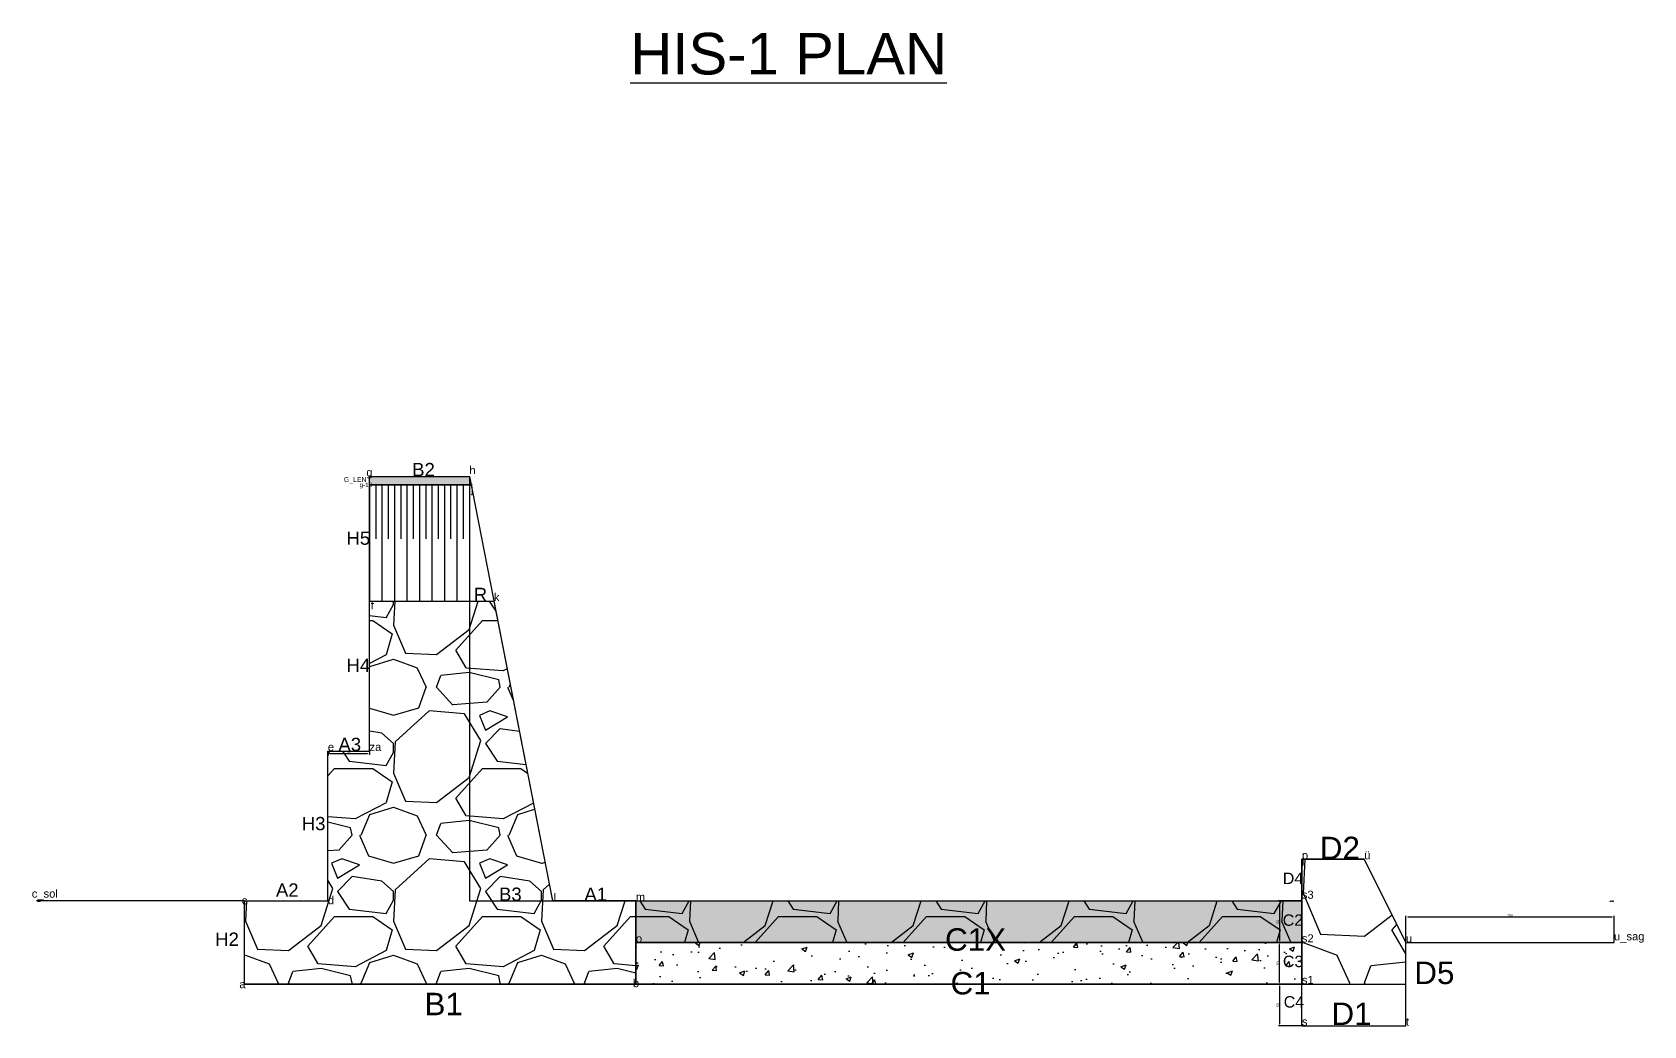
# Model space of a CAD drawing. Header units: millimetres. Extents: x -11403 to 100, y 0 to 6664.
# Drawn here: x -11403 to -9468, y 2442 to 3635 of the extents above; entities that cross this region are included whole.
import ezdxf

# ---------------------------------------------------------------- set-up
doc = ezdxf.new("R2010")
doc.units = ezdxf.units.MM
doc.styles.get("Standard").update_dxf_attribs({"font": 'arial.ttf'})
doc.dimstyles.new('ISO-25', dxfattribs={"dimtxt": 2.7855, "dimasz": 2.5, "dimexe": 1.2535, "dimexo": 0.625, "dimtad": 1, "dimtxsty": 'Standard', "dimcen": 2.5, "dimadec": 0, "dimazin": 0, "dimtfac": 1, "dimtmove": 0, "dimatfit": 3, "dimfxl": 1, "dimarcsym": 0})
pattern_1 = [(228.0128, (-10965.434, 2745.602), (-2032, -2286), [34.172, -3383.048]), (184.9697, (-10988.294, 2720.202), (3048, 254.00001), [58.6405, -5805.405]), (132.5104, (-11046.714, 2715.122), (2540, -2794), [41.348, -4093.472]), (267.2737, (-11145.774, 2651.622), (254, 5080), [53.4, -5286.644]), (292.8337, (-11148.314, 2598.282), (-1270, 3048), [52.363, -5183.981]), (357.2737, (-11127.994, 2550.022), (-5080, 254), [53.4, -5286.644]), (37.69424, (-11074.654, 2547.482), (-3302, -2540), [70.619, -6991.3115]), (72.2553, (-11018.774, 2590.662), (1778, 5588), [66.672, -6600.526]), (121.4296, (-10998.454, 2654.162), (-2032, 3302), [53.581, -5304.555]), (175.2364, (-11026.394, 2699.882), (2794, -254), [61.171, -2997.394]), (222.39744, (-11087.354, 2704.962), (-3048, -2794), [79.108, -7831.677]), (138.814, (-10894.314, 2649.082), (-1778, 1524), [27, -2673.057]), (171.4692, (-10914.634, 2666.862), (3302, -508), [51.368, -5085.464]), (225, (-10965.43, 2674.48), (-4e-14, -254), [35.92, -323.29]), (203.1986, (-10983.214, 2704.962), (1270, 508), [19.344, -1915.062]), (291.8014, (-11000.994, 2697.34), (-254, 762), [27.357, -1340.475]), (30.9638, (-10990.834, 2671.942), (762, 508), [44.432, -1436.63]), (161.565, (-10952.73, 2694.8), (508, -254), [32.13, -771.09]), (16.3895, (-11148.314, 2697.342), (2540, 762), [45.009, -4455.883]), (70.3462, (-11105.134, 2710.042), (-1016, -2794), [37.76, -3738.222]), (293.1986, (-10952.734, 2745.602), (-508, 1270), [38.688, -1895.718]), (343.6105, (-10937.494, 2710.042), (-2540, 762), [45.009, -4455.883]), (339.444, (-11148.314, 2539.862), (-1270, 508), [43.404, -2126.773]), (294.7751, (-11107.674, 2524.622), (-1270, 2794), [36.367, -3600.359]), (66.8014, (-10950.194, 2491.602), (508, 1270), [38.688, -1895.718]), (17.354, (-10934.954, 2527.162), (-3302, -1016), [42.578, -4215.238]), (69.444, (-11074.654, 2491.602), (-508, -1270), [21.702, -2148.475]), (101.31, (-10965.434, 2491.6), (-254, 1016), [12.951, -1282.2]), (165.964, (-10967.974, 2504.3), (762, -254), [52.363, -994.905]), (186.009, (-11018.774, 2517.002), (2540, 254), [48.527, -4804.136]), (303.69, (-10990.834, 2649.08), (-254, 508), [36.632, -879.178]), (353.1572, (-10970.514, 2618.602), (4318, -508), [63.956, -6331.601]), (60.9454, (-10907.014, 2610.982), (-1016, -1778), [26.15, -2588.94]), (90, (-10894.31, 2633.84), (-254, 254), [15.24, -238.76]), (120.2564, (-11023.854, 2524.622), (1016, -1778), [35.287, -3493.394]), (48.0128, (-11041.634, 2555.102), (2032, 2286), [68.344, -3348.876]), (0, (-10995.91, 2605.9), (254, 254), [66.04, -187.96]), (325.3048, (-10929.874, 2605.902), (2540, -1778), [40.161, -3975.932]), (254.0546, (-10896.854, 2583.042), (-254, -1016), [36.983, -1812.165]), (207.646, (-10907.014, 2547.482), (-4826, -2540), [60.2145, -5961.246]), (175.4261, (-10960.354, 2519.542), (-3302, 254), [63.703, -6306.585])]
pattern_2 = [(228.0128, (-11020.298, 2669.402), (-1422.4, -1600.2), [23.9205, -2368.134]), (184.96974, (-11036.3, 2651.622), (2133.6, 177.80001), [41.0483, -4063.7834]), (132.5104, (-11077.194, 2648.066), (1778, -1955.8), [28.944, -2865.4306]), (267.2737, (-11146.536, 2603.616), (177.8, 3556), [37.3803, -3700.6506]), (292.83365, (-11148.314, 2566.278), (-889, 2133.6), [36.6544, -3628.7865]), (357.2737, (-11134.09, 2532.496), (-3556, 177.8), [37.3803, -3700.6506]), (37.69424, (-11096.752, 2530.7183), (-2311.4, -1778), [49.4336, -4893.918]), (72.2553, (-11057.636, 2560.944), (1244.6, 3911.6), [46.6704, -4620.368]), (121.4296, (-11043.412, 2605.394), (-1422.4, 2311.4), [37.507, -3713.188]), (175.2364, (-11062.97, 2637.398), (1955.8, -177.8), [42.82, -2098.176]), (222.39744, (-11105.642, 2640.9543), (-2133.6, -1955.8), [55.3755, -5482.174]), (138.814, (-10970.514, 2601.838), (-1244.6, 1066.8), [18.9, -1871.14]), (171.4692, (-10984.738, 2614.284), (2311.4, -355.6), [35.958, -3559.825]), (225, (-11020.3, 2619.62), (-2e-14, -177.8), [25.145, -226.303]), (203.1986, (-11032.744, 2640.954), (889, 355.6), [13.541, -1340.544]), (291.8014, (-11045.19, 2635.62), (-177.8, 533.4), [19.15, -938.333]), (30.9638, (-11038.078, 2617.84), (533.4, 355.6), [31.102, -1005.641]), (161.565, (-11011.41, 2633.84), (355.6, -177.8), [22.49, -539.763]), (16.3895, (-11148.314, 2635.62), (1778, 533.4), [31.506, -3119.118]), (70.3462, (-11118.088, 2644.51), (-711.2, -1955.8), [26.432, -2616.755]), (293.1986, (-11011.408, 2669.402), (-355.6, 889), [27.082, -1327.003]), (343.6105, (-11000.74, 2644.51), (-1778, 533.4), [31.506, -3119.118]), (339.444, (-11148.314, 2525.384), (-889, 355.6), [30.382, -1488.741]), (294.7751, (-11119.866, 2514.716), (-889, 1955.8), [25.457, -2520.2515]), (66.8014, (-11009.63, 2491.602), (355.6, 889), [27.082, -1327.003]), (17.354, (-10998.962, 2516.494), (-2311.4, -711.2), [29.805, -2950.666]), (69.444, (-11096.752, 2491.602), (-355.6, -889), [15.191, -1503.933]), (101.31, (-11020.298, 2491.602), (-177.8, 711.2), [9.066, -897.54]), (165.9638, (-11022.076, 2500.492), (533.4, -177.8), [36.654, -696.434]), (186.009, (-11057.636, 2509.382), (1778, 177.8), [33.969, -3362.8955]), (303.69, (-11038.08, 2601.84), (-177.8, 355.6), [25.643, -615.424]), (353.1572, (-11023.854, 2580.502), (3022.6, -355.6), [44.769, -4432.1206]), (60.9454, (-10979.404, 2575.168), (-711.2, -1244.6), [18.306, -1812.257]), (90, (-10970.51, 2591.17), (-177.8, 177.8), [10.668, -167.132]), (120.2564, (-11061.192, 2514.716), (711.2, -1244.6), [24.701, -2445.376]), (48.0128, (-11073.638, 2536.052), (1422.4, 1600.2), [47.841, -2344.213]), (0, (-11041.63, 2571.61), (177.8, 177.8), [46.228, -131.572]), (325.3048, (-10995.406, 2571.612), (1778, -1244.6), [28.113, -2783.152]), (254.0546, (-10972.292, 2555.61), (-177.8, -711.2), [25.888, -1268.516]), (207.646, (-10979.404, 2530.718), (-3378.2, -1778), [42.15, -4172.8725]), (175.4261, (-11016.742, 2511.16), (-2311.4, 177.8), [44.592, -4414.609])]
pattern_3 = [(50, (-11148.314, 2491.6), (63.7646, -5.5787), [6.6675, -73.3425]), (355, (-11148.314, 2491.6), (-12.3352, 66.87), [5.334, -58.6742]), (100.4514, (-11143, 2491.14), (51.4294, 61.2912), [5.6665, -62.3316]), (46.184, (-11148.314, 2509.38), (94.8777, -14.715), [10.001, -110.014]), (96.6356, (-11140.41, 2508.16), (83.0914, 86.599), [8.5, -93.4975]), (351.184, (-11148.31, 2509.38), (83.0914, 86.599), [8.001, -88.011]), (21, (-11139.424, 2504.937), (53.065, -35.7928), [6.6675, -73.3425]), (326, (-11139.424, 2504.94), (21.6307, 64.4658), [5.334, -58.674]), (71.4514, (-11135, 2501.955), (74.6957, 28.673), [5.6665, -62.3315]), (37.5, (-11148.314, 2491.602), (1.081, 29.59426), [0, -57.9628, 0, -59.563, 0, -58.89625]), (7.5, (-11148.314, 2491.602), (23.3869, 35.0632), [0, -33.9598, 0, -56.6293, 0, -22.44725]), (327.5, (-11168.139, 2491.602), (47.4567, -2.00506), [0, -22.225, 0, -69.342, 0, -92.0115]), (317.5, (-11177.03, 2491.602), (51.8452, 8.8993), [0, -28.8925, 0, -46.0502, 0, -65.3415])]

# ---------------------------------------------------------------- blocks, each defined once
blk = doc.blocks.new('*D3')
at = {"color": 0, "lineweight": -2, "transparency": 16777216}
for p, q in [((-11048.3, 2771), (-11048.3, 2767.3)), ((-11045.8, 2768.6), (-11000.8, 2768.6)), ((-10998.3, 2771), (-10998.3, 2767.3))]:
    blk.add_line(p, q, dxfattribs=at)
at = {"color": 0, "transparency": 16777216}
for points in [[(-11045.8, 2769), (-11045.8, 2768.1), (-11048.3, 2768.6)], [(-11000.8, 2769), (-11000.8, 2768.1), (-10998.3, 2768.6)]]:
    blk.add_solid(points, dxfattribs=at)
at = {"layer": 'Defpoints', "color": 0, "transparency": 16777216}
for p in [(-11048.3, 2771.6), (-10998.3, 2771.6), (-10998.3, 2768.6)]:
    blk.add_point(p, dxfattribs=at)
at = {"color": 0, "transparency": 16777216, "insert": (-11023.3, 2770.6), "char_height": 2.79, "attachment_point": 5}
blk.add_mtext('50', dxfattribs=at)
blk = doc.blocks.new('*D4')
at = {"color": 0, "lineweight": -2, "transparency": 16777216}
for p, q in [((-9878.9, 2491.6), (-9906.3, 2491.6)), ((-9905, 2489.1), (-9905, 2444.1)), ((-9878.9, 2441.6), (-9906.3, 2441.6))]:
    blk.add_line(p, q, dxfattribs=at)
at = {"color": 0, "transparency": 16777216}
for points in [[(-9905.4, 2489.1), (-9904.6, 2489.1), (-9905, 2491.6)], [(-9905.4, 2444.1), (-9904.6, 2444.1), (-9905, 2441.6)]]:
    blk.add_solid(points, dxfattribs=at)
at = {"layer": 'Defpoints', "color": 0, "transparency": 16777216}
for p in [(-9878.3, 2491.6), (-9905, 2441.6), (-9878.3, 2441.6)]:
    blk.add_point(p, dxfattribs=at)
at = {"color": 0, "transparency": 16777216, "insert": (-9907.1, 2466.6), "char_height": 2.79, "attachment_point": 5, "rotation": 90}
blk.add_mtext('50', dxfattribs=at)
blk = doc.blocks.new('*D5')
at = {"color": 0, "lineweight": -2, "transparency": 16777216}
for p, q in [((-9878.9, 2541.6), (-9906.3, 2541.6)), ((-9905, 2494.1), (-9905, 2539.1)), ((-9878.9, 2491.6), (-9906.3, 2491.6))]:
    blk.add_line(p, q, dxfattribs=at)
at = {"color": 0, "transparency": 16777216}
for points in [[(-9905.4, 2539.1), (-9904.6, 2539.1), (-9905, 2541.6)], [(-9905.4, 2494.1), (-9904.6, 2494.1), (-9905, 2491.6)]]:
    blk.add_solid(points, dxfattribs=at)
at = {"layer": 'Defpoints', "color": 0, "transparency": 16777216}
for p in [(-9905, 2541.6), (-9878.3, 2541.6), (-9878.3, 2491.6)]:
    blk.add_point(p, dxfattribs=at)
at = {"color": 0, "transparency": 16777216, "insert": (-9907.1, 2516.6), "char_height": 2.79, "attachment_point": 5, "rotation": 90}
blk.add_mtext('50', dxfattribs=at)
blk = doc.blocks.new('*D6')
at = {"color": 0, "lineweight": -2, "transparency": 16777216}
for p, q in [((-9878.9, 2591.6), (-9906.3, 2591.6)), ((-9905, 2589.1), (-9905, 2544.1)), ((-9878.9, 2541.6), (-9906.3, 2541.6))]:
    blk.add_line(p, q, dxfattribs=at)
at = {"color": 0, "transparency": 16777216}
for points in [[(-9905.4, 2589.1), (-9904.6, 2589.1), (-9905, 2591.6)], [(-9905.4, 2544.1), (-9904.6, 2544.1), (-9905, 2541.6)]]:
    blk.add_solid(points, dxfattribs=at)
at = {"layer": 'Defpoints', "color": 0, "transparency": 16777216}
for p in [(-9878.3, 2591.6), (-9905, 2541.6), (-9878.3, 2541.6)]:
    blk.add_point(p, dxfattribs=at)
at = {"color": 0, "transparency": 16777216, "insert": (-9907.1, 2566.6), "char_height": 2.79, "attachment_point": 5, "rotation": 90}
blk.add_mtext('50', dxfattribs=at)
blk = doc.blocks.new('*D7')
at = {"color": 0, "lineweight": -2, "transparency": 16777216}
for p, q in [((-9753.3, 2542.2), (-9753.3, 2573.5)), ((-9750.8, 2572.3), (-9505.8, 2572.3)), ((-9503.3, 2542.2), (-9503.3, 2573.5))]:
    blk.add_line(p, q, dxfattribs=at)
at = {"color": 0, "transparency": 16777216}
for points in [[(-9750.8, 2572.7), (-9750.8, 2571.9), (-9753.3, 2572.3)], [(-9505.8, 2572.7), (-9505.8, 2571.9), (-9503.3, 2572.3)]]:
    blk.add_solid(points, dxfattribs=at)
at = {"layer": 'Defpoints', "color": 0, "transparency": 16777216}
for p in [(-9503.3, 2572.3), (-9753.3, 2541.6), (-9503.3, 2541.6)]:
    blk.add_point(p, dxfattribs=at)
at = {"color": 0, "transparency": 16777216, "insert": (-9628.3, 2574.3), "char_height": 2.79, "attachment_point": 5}
blk.add_mtext('250', dxfattribs=at)

msp = doc.modelspace()

# ---------------------------------------------------------------- hatches: boundary and pattern name
msp.add_hatch(color=256).paths.add_polyline_path([(-10998.314, 3091.602), (-10998.314, 3101.602), (-10878.314, 3101.602), (-10876.353, 3091.602)])
msp.add_hatch(color=256).paths.add_polyline_path([(-10998.314, 3091.602), (-10998.314, 3101.602), (-10878.314, 3101.602), (-10876.353, 3091.602)])
h = msp.add_hatch()
h.set_pattern_fill('GRAVEL', color=256, scale=7, style=0)
h.set_pattern_definition(pattern_2)
h.paths.add_polyline_path([(-10678.314, 2591.602), (-10678.314, 2491.602), (-11148.314, 2491.602), (-11148.314, 2591.602), (-11048.314, 2591.602), (-11048.314, 2771.602), (-10998.314, 2771.602), (-10998.314, 3091.602), (-10998.314, 2951.602), (-10848.902, 2951.602), (-10778.314, 2591.602)])
h = msp.add_hatch()
h.set_pattern_fill('GRAVEL', color=256, scale=7, style=0)
h.set_pattern_definition(pattern_2)
h.paths.add_polyline_path([(-10678.314, 2591.602), (-10678.314, 2491.602), (-11148.314, 2491.602), (-11148.314, 2591.602), (-11048.314, 2591.602), (-11048.314, 2771.602), (-10998.314, 2771.602), (-10998.314, 3091.602), (-10998.314, 2951.602), (-10848.902, 2951.602), (-10778.314, 2591.602)])
h = msp.add_hatch()
h.set_pattern_fill('GRAVEL', color=256, scale=10, style=0)
h.set_pattern_definition(pattern_1)
h.paths.add_polyline_path([(-9878.314, 2641.602), (-9878.314, 2491.602), (-9753.314, 2491.602), (-9753.314, 2541.602), (-9803.314, 2641.602)])
h = msp.add_hatch()
h.set_pattern_fill('GRAVEL', color=256, scale=10, style=0)
h.set_pattern_definition(pattern_1)
h.paths.add_polyline_path([(-9878.314, 2641.602), (-9878.314, 2491.602), (-9753.314, 2491.602), (-9753.314, 2541.602), (-9803.314, 2641.602)])
h = msp.add_hatch()
h.set_pattern_fill('GRAVEL', color=256, scale=7, style=0)
h.set_pattern_definition(pattern_2)
h.paths.add_polyline_path([(-9878.314, 2591.602), (-9878.314, 2541.602), (-10678.314, 2541.602), (-10678.314, 2591.602)])
at = {"transparency": 33554457}
msp.add_hatch(color=4, dxfattribs=at).paths.add_polyline_path([(-9878.314, 2591.602), (-9878.314, 2541.602), (-10678.314, 2541.602), (-10678.314, 2591.602)])
h = msp.add_hatch()
h.set_pattern_fill('GRAVEL', color=256, scale=7, style=0)
h.set_pattern_definition(pattern_2)
h.paths.add_polyline_path([(-9878.314, 2591.602), (-9878.314, 2541.602), (-10678.314, 2541.602), (-10678.314, 2591.602)])
h = msp.add_hatch()
h.set_pattern_fill('AR-CONC', color=256, scale=0.35, style=0)
h.set_pattern_definition(pattern_3)
h.paths.add_polyline_path([(-10678.314, 2491.602), (-10678.314, 2541.602), (-9878.314, 2541.602), (-9878.314, 2491.602)])
h = msp.add_hatch()
h.set_pattern_fill('AR-CONC', color=256, scale=0.35, style=0)
h.set_pattern_definition(pattern_3)
h.paths.add_polyline_path([(-10678.314, 2491.602), (-10678.314, 2541.602), (-9878.314, 2541.602), (-9878.314, 2491.602)])

# ---------------------------------------------------------------- linework, layer by layer
for p, q in [((-10998.314, 2951.602), (-10998.314, 3101.602)), ((-10998.314, 3101.602), (-10878.314, 3101.602)), ((-10878.314, 3101.602), (-10778.314, 2591.602)), ((-10998.314, 3091.602), (-10876.353, 3091.602)), ((-10990.814, 3091.602), (-10990.814, 3026.602)), ((-10983.314, 3091.602), (-10983.314, 2951.602)), ((-10975.814, 3091.602), (-10975.814, 3026.602)), ((-10968.314, 3091.602), (-10968.314, 2951.602)), ((-10960.814, 3091.602), (-10960.814, 3026.602)), ((-10953.314, 3091.602), (-10953.314, 2951.602)), ((-10945.814, 3091.602), (-10945.814, 3026.602)), ((-10938.314, 3091.602), (-10938.314, 2951.602)), ((-10930.814, 3091.602), (-10930.814, 3026.602)), ((-10923.314, 3091.602), (-10923.314, 2951.602)), ((-10915.814, 3091.602), (-10915.814, 3026.602)), ((-10908.314, 3091.602), (-10908.314, 2951.602)), ((-10900.814, 3091.602), (-10900.814, 3026.602)), ((-10893.314, 3091.602), (-10893.314, 2951.602)), ((-10885.814, 3091.602), (-10885.814, 3026.602)), ((-10878.314, 3091.602), (-10878.314, 2951.602)), ((-10998.314, 2771.602), (-10998.314, 2951.602)), ((-10998.314, 2951.602), (-10848.902, 2951.602)), ((-11048.314, 2591.602), (-11048.314, 2771.602)), ((-11048.314, 2771.602), (-10998.314, 2771.602)), ((-9878.314, 2641.602), (-9803.314, 2641.602)), ((-9878.314, 2591.602), (-9878.314, 2641.602)), ((-9803.314, 2641.602), (-9753.314, 2541.602)), ((-11148.314, 2591.602), (-11398.314, 2591.602)), ((-11397.314, 2591.602), (-11397.814, 2591.102)), ((-11397.314, 2591.602), (-11396.814, 2591.102)), ((-11396.314, 2591.602), (-11397.314, 2591.102)), ((-11396.314, 2591.602), (-11395.814, 2591.102)), ((-11395.314, 2591.602), (-11396.314, 2591.102)), ((-11395.314, 2591.602), (-11394.814, 2591.102)), ((-11394.314, 2591.602), (-11395.314, 2591.102)), ((-11394.814, 2591.602), (-11394.314, 2591.102)), ((-11394.314, 2591.602), (-11393.814, 2591.102)), ((-11148.314, 2491.602), (-11148.314, 2591.602)), ((-11148.314, 2591.602), (-11048.314, 2591.602)), ((-10678.314, 2591.602), (-10778.314, 2591.602)), ((-10678.314, 2491.602), (-10678.314, 2591.602)), ((-10678.314, 2591.602), (-9878.314, 2591.602)), ((-9878.314, 2541.602), (-9878.314, 2591.602)), ((-9508.314, 2591.602), (-9507.814, 2591.102)), ((-9507.314, 2591.602), (-9507.814, 2591.102)), ((-9507.314, 2591.602), (-9506.814, 2591.102)), ((-9506.314, 2591.602), (-9506.814, 2591.102)), ((-9506.314, 2591.602), (-9505.814, 2591.102)), ((-9505.314, 2591.602), (-9505.814, 2591.102)), ((-9505.314, 2591.602), (-9503.814, 2591.102)), ((-9504.314, 2591.602), (-9504.814, 2591.102)), ((-10678.314, 2541.602), (-9878.314, 2541.602)), ((-9878.314, 2441.602), (-9878.314, 2541.602)), ((-9753.314, 2441.602), (-9753.314, 2541.602)), ((-9753.314, 2541.602), (-9503.314, 2541.602)), ((-11148.314, 2491.602), (-10678.314, 2491.602)), ((-10678.314, 2491.602), (-9878.314, 2491.602)), ((-9878.314, 2441.602), (-9753.314, 2441.602))]:
    msp.add_line(p, q)
at = {"color": 30, "true_color": 0xf8991e}
for p, q in [((-10878.314, 3101.602), (-10878.314, 2591.602)), ((-10878.314, 2591.602), (-10778.314, 2591.602))]:
    msp.add_line(p, q, dxfattribs=at)
for points in [[(-10998.314, 3091.602), (-10998.314, 3101.602), (-10878.314, 3101.602), (-10876.353, 3091.602), (-10998.314, 3091.602)], [(-10998.314, 3091.602), (-10998.314, 3101.602), (-10878.314, 3101.602), (-10876.353, 3091.602), (-10998.314, 3091.602)], [(-10998.314, 3091.602), (-10998.314, 3101.602), (-10878.314, 3101.602), (-10876.353, 3091.602), (-10998.314, 3091.602)], [(-10678.314, 2591.602), (-10678.314, 2491.602), (-11148.314, 2491.602), (-11148.314, 2591.602), (-11048.314, 2591.602), (-11048.314, 2771.602), (-10998.314, 2771.602), (-10998.314, 3091.602), (-10998.314, 2951.602), (-10848.902, 2951.602), (-10778.314, 2591.602), (-10678.314, 2591.602)], [(-10678.314, 2591.602), (-10678.314, 2491.602), (-11148.314, 2491.602), (-11148.314, 2591.602), (-11048.314, 2591.602), (-11048.314, 2771.602), (-10998.314, 2771.602), (-10998.314, 3091.602), (-10998.314, 2951.602), (-10848.902, 2951.602), (-10778.314, 2591.602), (-10678.314, 2591.602)], [(-9878.314, 2641.602), (-9878.314, 2491.602), (-9753.314, 2491.602), (-9753.314, 2541.602), (-9803.314, 2641.602), (-9878.314, 2641.602)], [(-9878.314, 2641.602), (-9878.314, 2491.602), (-9753.314, 2491.602), (-9753.314, 2541.602), (-9803.314, 2641.602), (-9878.314, 2641.602)], [(-9878.314, 2591.602), (-9878.314, 2541.602), (-10678.314, 2541.602), (-10678.314, 2591.602), (-9878.314, 2591.602)], [(-9878.314, 2591.602), (-9878.314, 2541.602), (-10678.314, 2541.602), (-10678.314, 2591.602), (-9878.314, 2591.602)], [(-9878.314, 2591.602), (-9878.314, 2541.602), (-10678.314, 2541.602), (-10678.314, 2591.602), (-9878.314, 2591.602)], [(-9878.314, 2591.602), (-9878.314, 2541.602), (-10678.314, 2541.602), (-10678.314, 2591.602), (-9878.314, 2591.602)], [(-10678.314, 2491.602), (-10678.314, 2541.602), (-9878.314, 2541.602), (-9878.314, 2491.602), (-10678.314, 2491.602)], [(-10678.314, 2491.602), (-10678.314, 2541.602), (-9878.314, 2541.602), (-9878.314, 2491.602), (-10678.314, 2491.602)]]:
    msp.add_lwpolyline(points)

# ---------------------------------------------------------------- texts
at = {"attachment_point": 1}
for s, width, gutter_width, heights, insert, char_height in [('\\pxt3;{\\LHIS-1 PLAN}', 484.80768, 12.5, [0], (-10684.983, 3634.564), 50), ('B2', 21.01332, 79.752, [16.016], (-10947.039, 3117.825), 15.9505), ('G_LEN', 7.8243, 29.696, [5.963], (-11029.036, 3100.824), 5.9391), ('H5', 21.01332, 79.752, [16.016], (-11025.942, 3035.426), 15.9505), ('R', 21.01332, 79.752, [16.016], (-10873.011, 2967.825), 15.95), ('H4', 21.01332, 79.752, [16.016], (-11025.939, 2882.632), 15.9505), ('A3', 21.01332, 79.752, [16.016], (-11035.648, 2787.618), 15.9505), ('H3', 21.01332, 79.752, [16.016], (-11079.643, 2692.522), 15.9505), ('D2', 35.56132, 134.967, [27.104], (-9856.755, 2668.706), 26.9933), ('D4', 18.10723, 68.723, [13.801], (-9901.211, 2625.578), 13.7445), ('A2', 21.01332, 79.752, [16.016], (-11110.69, 2612.617), 15.9505), ('B3', 21.01332, 79.752, [16.016], (-10842.725, 2607.618), 15.9505), ('A1', 21.01332, 79.752, [16.016], (-10740.153, 2607.618), 15.9505), ('C2', 18.10723, 68.723, [13.801], (-9901.278, 2575.43), 13.7445), ('C1X', 35.56132, 134.967, [27.104], (-10306.906, 2558.729), 26.9933), ('H2', 21.01332, 79.752, [16.016], (-11183.68, 2553.588), 15.9505), ('C3', 18.10723, 68.723, [13.801], (-9901.067, 2525.788), 13.7445), ('D5', 35.56132, 134.967, [27.104], (-9743.256, 2518.706), 26.9933), ('C1', 35.56132, 134.967, [27.104], (-10300.299, 2506.263), 26.9933), ('B1', 35.56132, 134.967, [27.104], (-10932.217, 2481.246), 26.9933), ('C4', 18.10723, 68.723, [13.801], (-9900.123, 2477.183), 13.7445), ('D1', 35.56132, 134.967, [27.104], (-9842.753, 2469.516), 26.9933)]:
    msp.add_mtext_dynamic_manual_height_columns(s, width=width, gutter_width=gutter_width, heights=heights, dxfattribs=dict(at, insert=insert, char_height=char_height))
at = {"color": 242, "true_color": 0xcd2027, "attachment_point": 1}
for s, width, gutter_width, heights, insert, char_height in [('g', 12.66552, 48.07, [9.653], (-11002.097, 3111.38), 9.614), ('h', 12.66552, 48.07, [9.653], (-10878.314, 3114.043), 9.614), ('g-10', 7.10165, 26.953, [5.413], (-11010.169, 3094.177), 5.3906), ('j', 12.66552, 48.07, [9.653], (-10876.353, 3091.602), 9.614), ('k', 12.66552, 48.07, [9.653], (-10848.902, 2961.38), 9.614), ('f', 12.66552, 48.07, [9.653], (-10996.712, 2951.602), 9.614), ('e', 12.66552, 48.07, [9.653], (-11048.314, 2781.374), 9.614), ('za', 12.66552, 48.07, [9.653], (-10998.314, 2781.374), 9.6139), ('p', 12.66552, 48.07, [9.653], (-9878.314, 2651.216), 9.614), ('ü', 12.66552, 48.07, [9.653], (-9803.314, 2651.216), 9.614), ('c_sol', 12.66552, 48.07, [9.653], (-11404.008, 2605.217), 9.6139), ('c', 12.66552, 48.07, [9.653], (-11151.765, 2597.05), 9.614), ('d', 12.66552, 48.07, [9.653], (-11048.314, 2597.292), 9.614), ('I', 12.66552, 48.07, [9.653], (-10777.583, 2601.216), 9.614), ('m', 12.66552, 48.07, [9.653], (-10678.314, 2601.216), 9.614), ('s3', 12.66552, 48.07, [9.653], (-9878.314, 2603.885), 9.6139), ('o', 12.66552, 48.07, [9.653], (-10678.314, 2551.216), 9.614), ('s2', 12.66552, 48.07, [9.653], (-9878.314, 2551.426), 9.6139), ('u', 12.66552, 48.07, [9.653], (-9753.314, 2551.433), 9.614), ('u_sag', 12.66552, 48.07, [9.653], (-9503.314, 2553.885), 9.6139), ('b', 12.66552, 48.07, [9.653], (-10681.882, 2497.615), 9.614), ('s1', 12.66552, 48.07, [9.653], (-9878.314, 2501.413), 9.6139), ('a', 12.66552, 48.07, [9.653], (-11154.64, 2496.374), 9.614), ('s', 12.66552, 48.07, [9.653], (-9878.314, 2451.413), 9.614), ('t', 12.66552, 48.07, [9.653], (-9753.314, 2451.374), 9.614)]:
    msp.add_mtext_dynamic_manual_height_columns(s, width=width, gutter_width=gutter_width, heights=heights, dxfattribs=dict(at, insert=insert, char_height=char_height))

# ---------------------------------------------------------------- dimensions: what is measured, and where the dimension line sits
for base, p1, p2, picture, middle in [((-10998.314, 2768.55), (-11048.314, 2771.602), (-10998.314, 2771.602), '*D3', (-11023.314, 2770.598)), ((-9503.314, 2572.272), (-9753.314, 2541.602), (-9503.314, 2541.602), '*D7', (-9628.314, 2574.32))]:
    dim = msp.add_linear_dim(base=base, p1=p1, p2=p2, dimstyle='ISO-25')
    dim.commit()
    dim.dimension.update_dxf_attribs({"geometry": picture, "text_midpoint": middle})
for base, p1, p2, picture, middle in [((-9905.028, 2541.602), (-9878.314, 2591.602), (-9878.314, 2541.602), '*D6', (-9907.075, 2566.602)), ((-9905.028, 2541.602), (-9878.314, 2491.602), (-9878.314, 2541.602), '*D5', (-9907.075, 2516.602)), ((-9905.028, 2441.602), (-9878.314, 2491.602), (-9878.314, 2441.602), '*D4', (-9907.075, 2466.602))]:
    dim = msp.add_linear_dim(base=base, p1=p1, p2=p2, angle=90, dimstyle='ISO-25')
    dim.commit()
    dim.dimension.update_dxf_attribs({"geometry": picture, "text_midpoint": middle})

doc.saveas('drawing.dxf')
